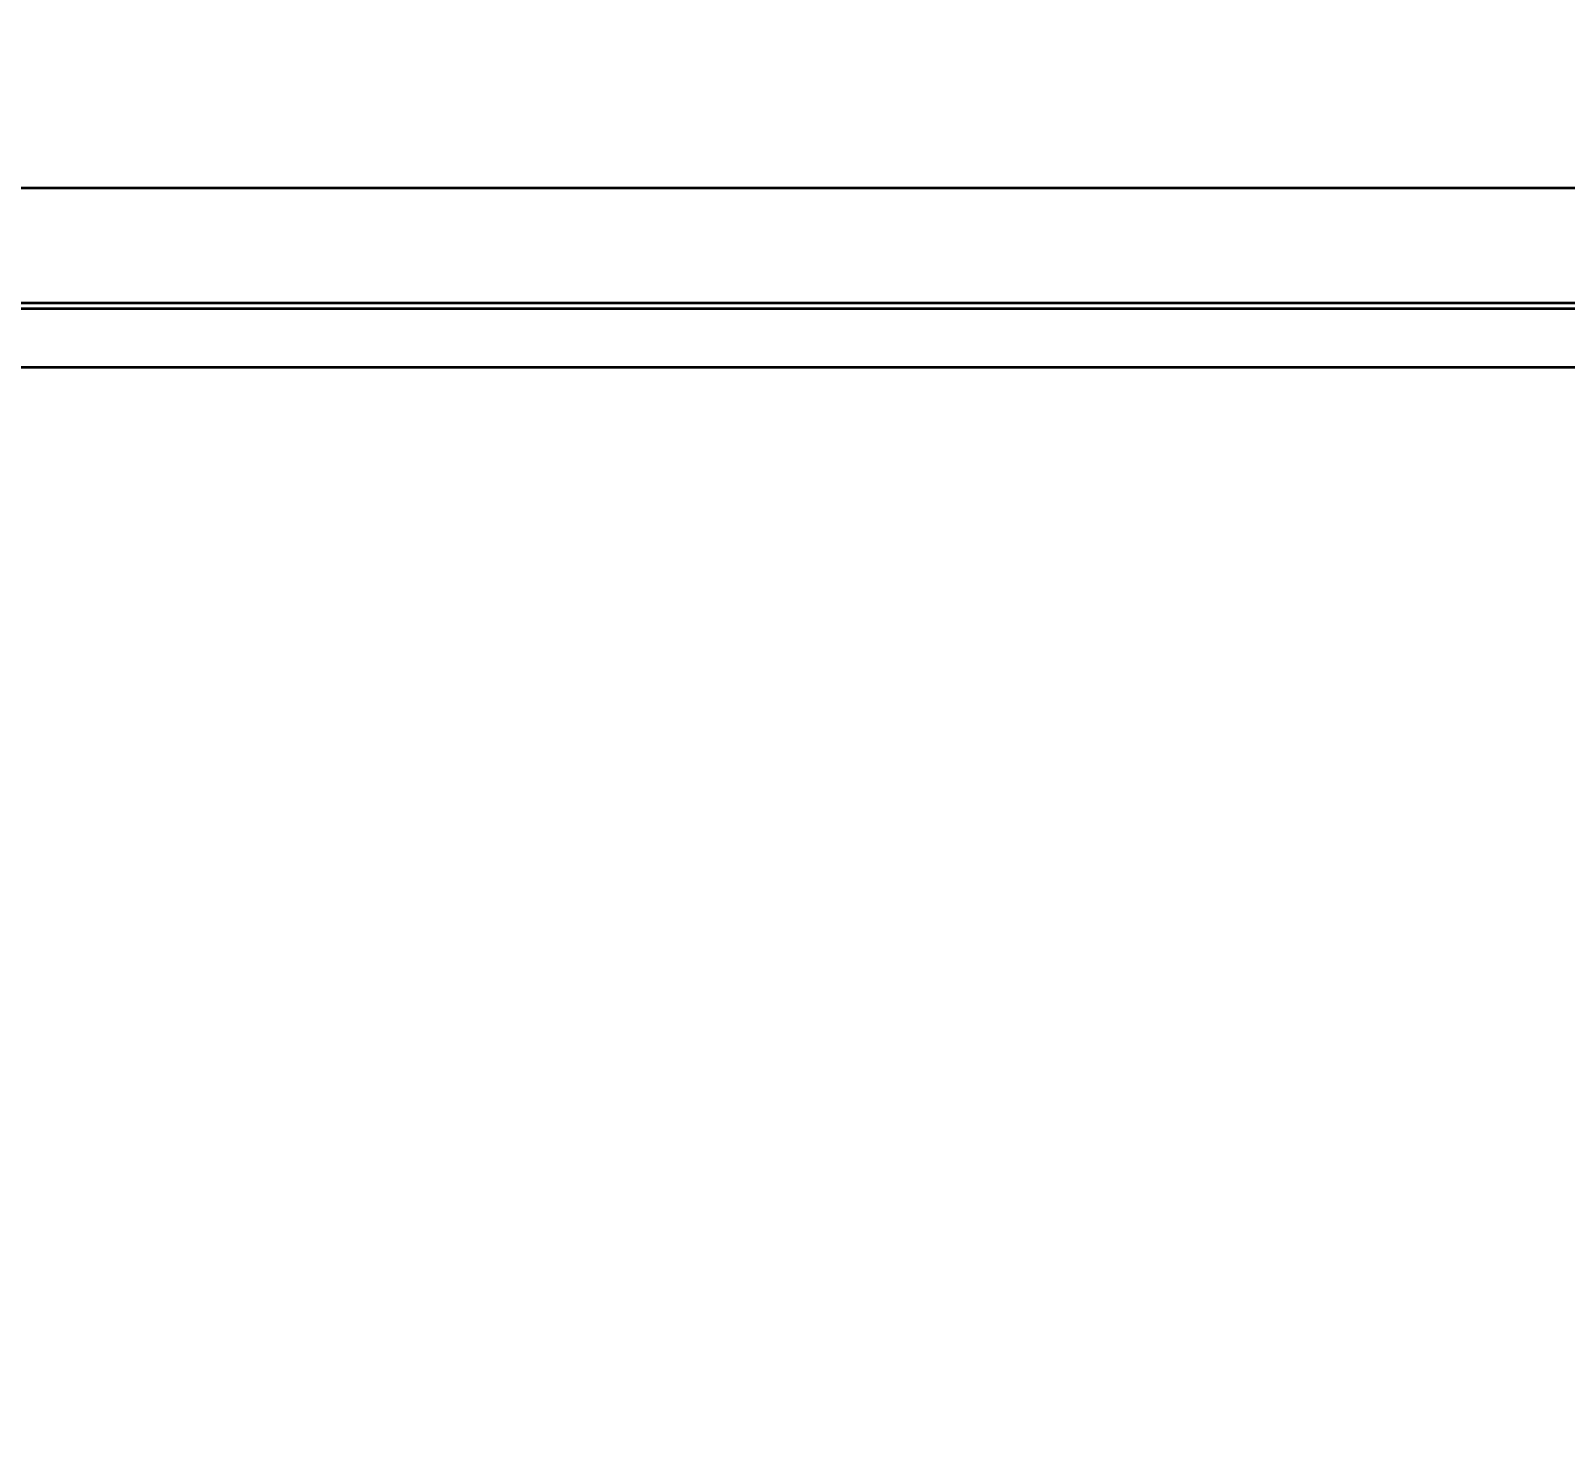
# Model space of a CAD drawing. Header units: millimetres. Extents: x 2599 to 3244, y 1330 to 1895.
# Drawn here: x 2768.95 to 2781.57, y 1474.62 to 1486.21 of the extents above; entities that cross this region are included whole.
import ezdxf

# ---------------------------------------------------------------- set-up
doc = ezdxf.new("R2010")
doc.units = ezdxf.units.MM
doc.layers.add('1', color=7, linetype='Continuous', true_color=0xffffff)
doc.layers.add('dim', color=82, linetype='Continuous', lineweight=9)
doc.styles.get("Standard").update_dxf_attribs({"font": 'arial.ttf'})
doc.dimstyles.new('Standard-3', dxfattribs={"dimscale": 3, "dimtxt": 0.18, "dimasz": 0.18, "dimexe": 0.18, "dimexo": 0.0625, "dimgap": 0.09, "dimtad": 0, "dimtoh": 1, "dimzin": 0, "dimdsep": 46, "dimtxsty": 'Standard', "dimcen": 0.09, "dimadec": 0, "dimazin": 0, "dimtfac": 1, "dimtofl": 0, "dimtmove": 0, "dimatfit": 3, "dimfxl": 0, "dimtolj": 1, "dimtzin": 0, "dimarcsym": 0})

# ---------------------------------------------------------------- blocks, each defined once
blk = doc.blocks.new('*D17')
at = {"layer": 'Defpoints', "color": 0, "transparency": 16777216}
for p in [(2669.184, 1564.792), (3057.245, 1545.955), (3057.245, 1441.092)]:
    blk.add_point(p, dxfattribs=at)
at = {"layer": 'dim', "color": 0, "lineweight": -2, "transparency": 16777216}
for p, q in [((2669.184, 1563.293), (2669.184, 1439.593)), ((3057.245, 1544.456), (3057.245, 1439.593)), ((2675.184, 1441.092), (2846.152, 1441.092)), ((3051.245, 1441.092), (2880.276, 1441.092))]:
    blk.add_line(p, q, dxfattribs=at)
at = {"layer": 'dim', "color": 0, "transparency": 16777216}
for points in [[(2675.184, 1442.092), (2675.184, 1440.092), (2669.184, 1441.092)], [(3051.245, 1442.092), (3051.245, 1440.092), (3057.245, 1441.092)]]:
    blk.add_solid(points, dxfattribs=at)
at = {"layer": 'dim', "color": 0, "transparency": 16777216, "insert": (2863.214, 1441.092), "char_height": 7.5, "attachment_point": 5, "bg_fill": 3, "box_fill_scale": 1.1, "bg_fill_color": 256, "bg_fill_true_color": 13158600, "bg_fill_transparency": 0}
blk.add_mtext('\\A1;388.06', dxfattribs=at)
blk = doc.blocks.new('*D24')
at = {"layer": 'Defpoints', "color": 0, "transparency": 16777216}
for p in [(2749.73, 1485.965), (2884.059, 1486.027), (2884.059, 1464.691)]:
    blk.add_point(p, dxfattribs=at)
at = {"layer": 'dim', "color": 0, "lineweight": -2, "transparency": 16777216}
for p, q in [((2884.059, 1484.528), (2884.059, 1463.192)), ((2749.73, 1484.465), (2749.73, 1463.192)), ((2755.73, 1464.691), (2800.18, 1464.691)), ((2878.059, 1464.691), (2833.608, 1464.691))]:
    blk.add_line(p, q, dxfattribs=at)
at = {"layer": 'dim', "color": 0, "transparency": 16777216}
for points in [[(2755.73, 1465.691), (2755.73, 1463.691), (2749.73, 1464.691)], [(2878.059, 1465.691), (2878.059, 1463.691), (2884.059, 1464.691)]]:
    blk.add_solid(points, dxfattribs=at)
at = {"layer": 'dim', "color": 0, "transparency": 16777216, "insert": (2816.894, 1464.691), "char_height": 7.5, "attachment_point": 5, "bg_fill": 3, "box_fill_scale": 1.1, "bg_fill_color": 256, "bg_fill_true_color": 13158600, "bg_fill_transparency": 0}
blk.add_mtext('\\A1;134.33', dxfattribs=at)

msp = doc.modelspace()

# ---------------------------------------------------------------- linework, layer by layer
at = {"layer": '1', "color": 7, "linetype": 'Continuous', "lineweight": 35}
for p, q in [((2758.312, 1484.918), (2875.477, 1484.918)), ((2758.347, 1483.974), (2875.441, 1483.974)), ((2875.428, 1483.924), (2758.361, 1483.924)), ((2904.982, 1483.442), (2736.871, 1483.442))]:
    msp.add_line(p, q, dxfattribs=at)

# ---------------------------------------------------------------- next in the draw order: dimensions: what is measured, and where the dimension line sits
at = {"layer": 'dim'}
dim = msp.add_linear_dim(base=(3057.245, 1441.092), p1=(2669.184, 1564.792), p2=(3057.245, 1545.955), dimstyle='Standard-3', override={"dimtxt": 2.5, "dimasz": 2, "dimexe": 0.49975, "dimexo": 0.49975, "dimgap": 0.49975}, dxfattribs=at)
dim.commit()
dim.dimension.update_dxf_attribs({"geometry": '*D17', "text_midpoint": (2863.214, 1441.092)})

# ---------------------------------------------------------------- next in the draw order: dimensions: what is measured, and where the dimension line sits
dim = msp.add_linear_dim(base=(2884.059, 1464.691), p1=(2749.73, 1485.965), p2=(2884.059, 1486.027), dimstyle='Standard-3', override={"dimtxt": 2.5, "dimasz": 2, "dimexe": 0.49975, "dimexo": 0.49975, "dimgap": 0.49975}, dxfattribs=at)
dim.commit()
dim.dimension.update_dxf_attribs({"geometry": '*D24', "text_midpoint": (2816.894, 1464.691)})

doc.saveas('drawing.dxf')
